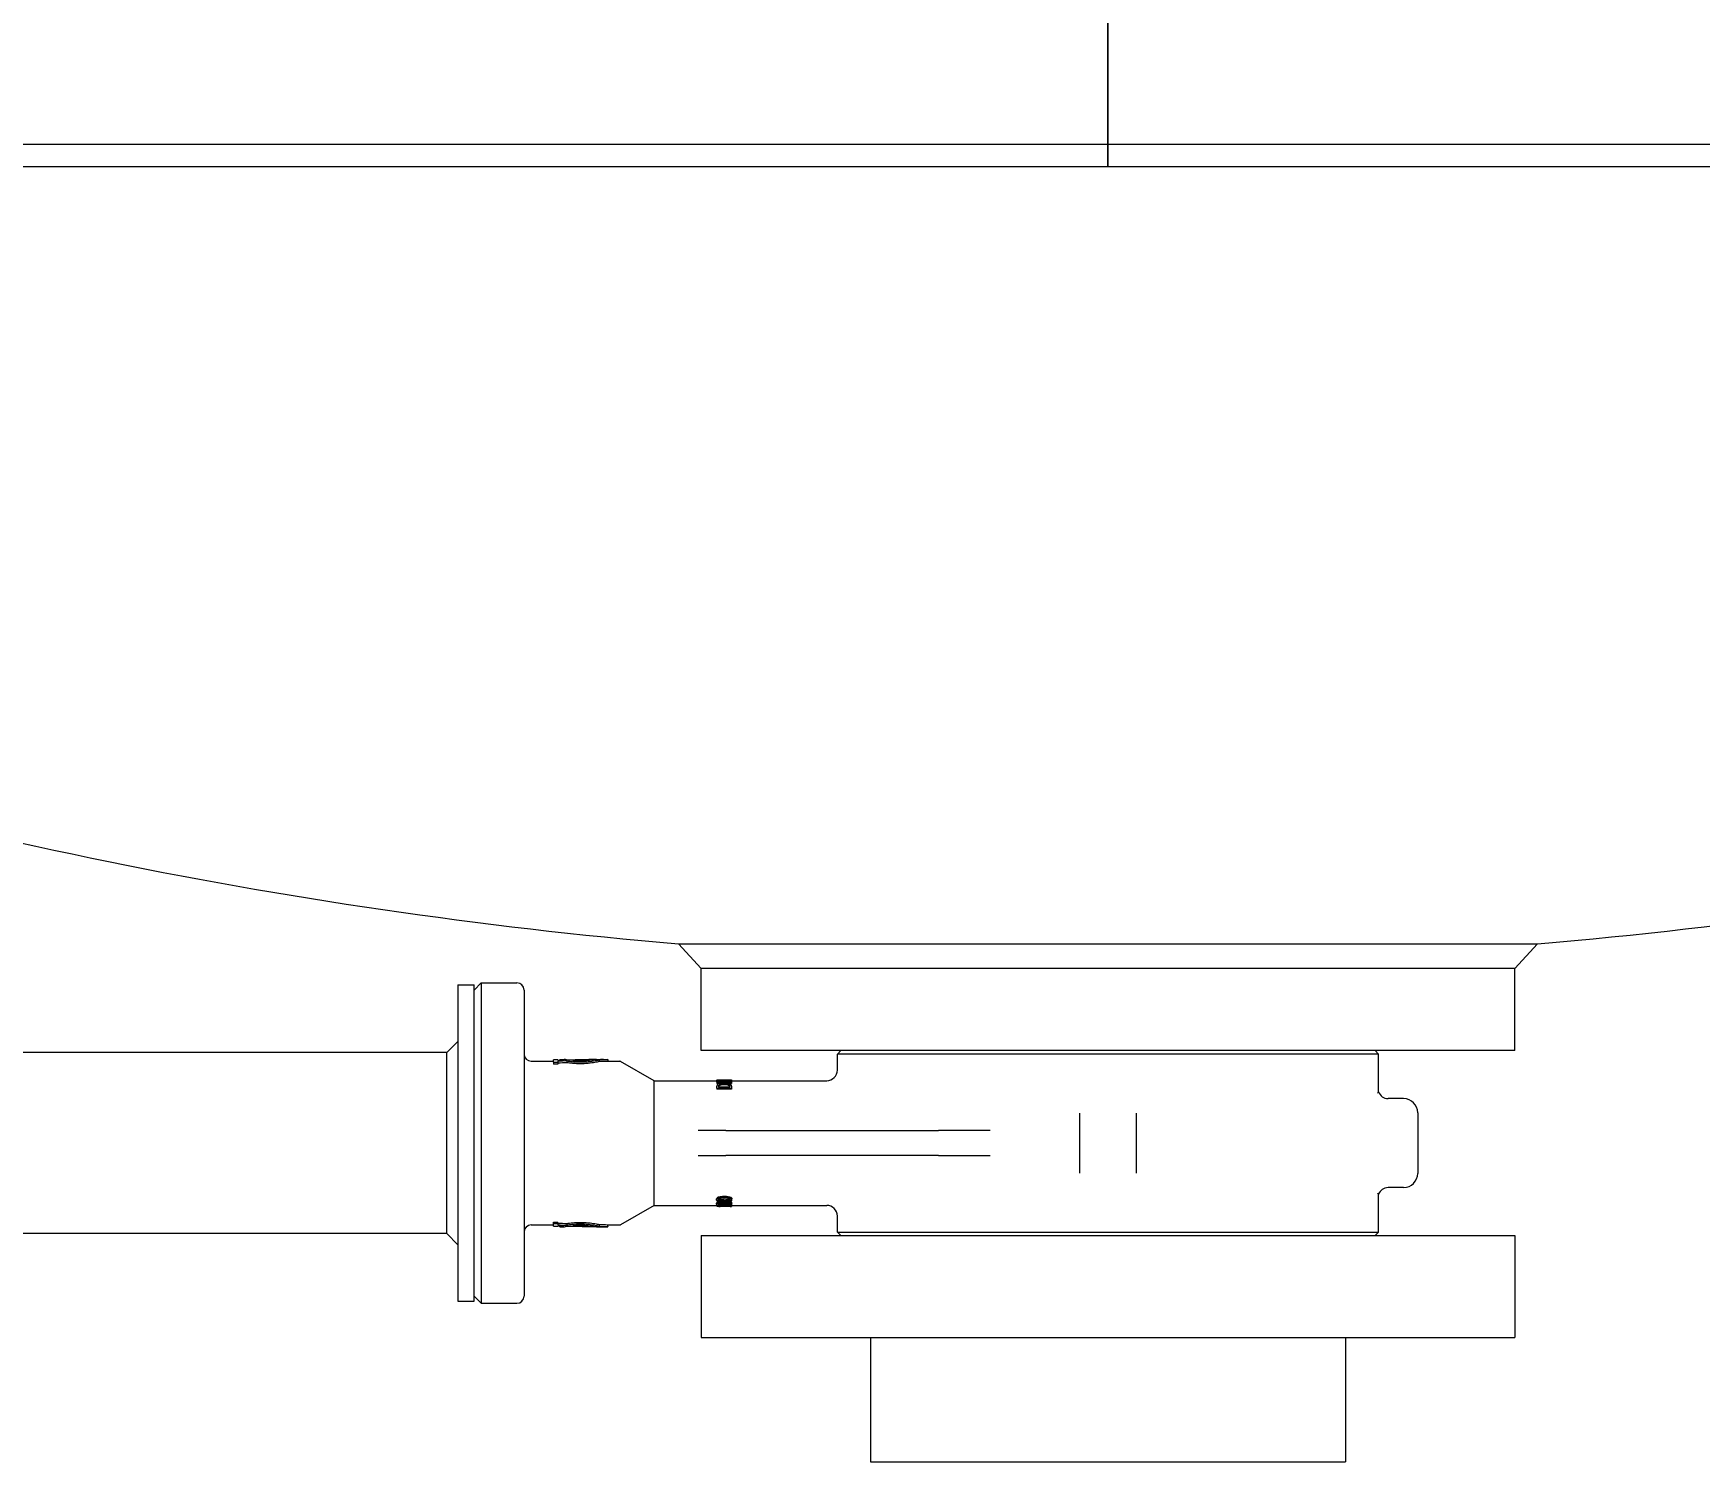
# Model space of a CAD drawing. Header units: inches. Extents: x 20 to 536, y 8 to 344.
# Drawn here: x 413.05 to 431.47, y 59.17 to 74.97 of the extents above; entities that cross this region are included whole.
import ezdxf

# ---------------------------------------------------------------- set-up
doc = ezdxf.new("R2010")
doc.units = ezdxf.units.IN
doc.header["$LTSCALE"] = 16
doc.header["$MEASUREMENT"] = 0
doc.layers.add('Dimension (ANSI)', color=7, linetype='Continuous', lineweight=25)
doc.layers.add('Visible (ANSI)', color=7, linetype='Continuous', lineweight=50)
doc.styles.add('Standard D-E', font='arial.ttf')
doc.dimstyles.new('in [mm] D-E NeptuneBenson', dxfattribs={"dimscale": 16, "dimtxt": 0.15, "dimasz": 0.098425, "dimexe": 0.125, "dimexo": 0.063, "dimgap": 0.031496, "dimtad": 0, "dimtih": 1, "dimtoh": 1, "dimdec": 4, "dimrnd": 1e-08, "dimzin": 3, "dimdsep": 46, "dimlunit": 5, "dimtxsty": 'Standard D-E', "dimcen": 0.09, "dimdle": 0.393701, "dimclrd": 256, "dimclre": 256, "dimclrt": 256, "dimadec": 1, "dimazin": 1, "dimtfac": 1, "dimtofl": 0, "dimtmove": 0, "dimatfit": 3, "dimfxl": 1, "dimfrac": 1, "dimtolj": 1, "dimtzin": 4, "dimlwd": -1, "dimlwe": -1, "dimarcsym": 0})

# ---------------------------------------------------------------- blocks, each defined once
blk = doc.blocks.new('*D27')
at = {"layer": 'Defpoints', "color": 0, "transparency": 16777216}
for p in [(353.817, 160.21), (424.556, 160.21), (399.354, 62.718)]:
    blk.add_point(p, dxfattribs=at)
at = {"layer": 'Dimension (ANSI)', "transparency": 16777216}
for p, q in [((423.548, 160.21), (351.817, 160.21)), ((353.817, 158.636), (353.817, 117.193)), ((353.817, 64.293), (353.817, 99.866)), ((398.346, 62.718), (351.817, 62.718))]:
    blk.add_line(p, q, dxfattribs=at)
for points in [[(353.554, 158.636), (354.079, 158.636), (353.817, 160.21)], [(353.554, 64.293), (354.079, 64.293), (353.817, 62.718)]]:
    blk.add_solid(points, dxfattribs=at)
at = {"layer": 'Dimension (ANSI)', "transparency": 16777216, "char_height": 2.4, "attachment_point": 5, "style": 'Standard D-E'}
for s, insert in [('\\A1; \\fArial|b0|i0;97{\\H1x;\\S1#2;} in', (353.817, 111.464)), ('\\A1;[2461.5 mm]{\\P\\fArial|b0|i0;SHIPPING HEIGHT\\P\\fArial|b0|i0;REF.}', (353.817, 102.8))]:
    blk.add_mtext(s, dxfattribs=dict(at, insert=insert))

msp = doc.modelspace()

# ---------------------------------------------------------------- linework, layer by layer
at = {"layer": 'Visible (ANSI)', "linetype": 'Continuous', "lineweight": 18}
for p, q in [((424.931322, 141.993472), (424.931322, 73.743472)), ((424.931327, 73.743472), (424.931327, 141.993472)), ((424.931322, 74.743472), (424.931327, 74.743472)), ((407.542941, 73.743472), (424.931322, 73.743472)), ((424.931322, 73.493472), (424.931322, 73.743472)), ((424.931327, 73.743472), (442.319709, 73.743472)), ((424.931327, 73.743472), (424.931327, 73.493472)), ((424.931322, 73.493472), (407.332009, 73.493472)), ((442.53064, 73.493472), (424.931327, 73.493472)), ((420.1822, 64.897738), (424.931325, 64.897738)), ((420.431325, 64.626836), (420.1822, 64.897738)), ((424.931325, 64.897738), (429.680449, 64.897738)), ((429.431325, 64.626836), (429.680449, 64.897738)), ((420.431325, 63.718472), (420.431325, 64.626836)), ((429.431325, 64.626836), (420.431325, 64.626836)), ((429.431325, 63.718472), (429.431325, 64.626836)), ((417.744151, 64.44485), (417.744151, 60.94485)), ((417.744151, 64.44485), (417.923451, 64.44485)), ((417.923451, 64.38761), (418.002191, 64.46635)), ((417.923451, 60.94485), (417.923451, 64.44485)), ((418.002191, 64.46635), (418.002191, 60.92335)), ((418.002191, 64.46635), (418.395892, 64.46635)), ((418.474632, 64.38761), (418.474632, 61.002091)), ((417.619151, 63.69485), (417.744151, 63.81985)), ((417.619151, 63.69485), (407.545804, 63.69485)), ((417.619151, 63.380341), (417.619151, 63.69485)), ((418.553372, 63.600362), (418.80101, 63.600362)), ((418.848648, 63.614542), (418.80101, 63.614542)), ((418.80101, 63.589269), (418.80101, 63.614542)), ((418.80101, 63.589269), (418.848648, 63.589269)), ((418.80101, 63.589269), (418.80101, 63.568474)), ((418.848648, 63.568474), (418.80101, 63.568474)), ((418.848648, 63.614542), (418.848648, 63.608694)), ((418.848648, 63.599488), (418.848648, 63.589269)), ((418.848648, 63.589269), (418.848648, 63.568474)), ((418.870301, 63.620441), (418.917545, 63.620441)), ((418.870301, 63.620441), (418.870301, 63.609466)), ((418.950349, 63.5837), (418.950349, 63.604147)), ((419.2766, 63.620441), (419.323844, 63.620441)), ((419.30378, 63.615731), (419.30378, 63.595547)), ((419.323844, 63.620441), (419.323844, 63.61958)), ((419.353766, 63.619847), (419.353766, 63.620441)), ((419.353766, 63.620441), (419.401404, 63.620441)), ((419.401404, 63.620441), (419.401404, 63.617694)), ((419.401404, 63.617694), (419.401404, 63.597554)), ((419.401404, 63.600362), (419.532349, 63.600362)), ((419.912674, 63.383827), (419.542192, 63.597725)), ((429.431325, 63.718472), (420.431325, 63.718472)), ((421.978569, 63.718472), (421.939199, 63.679102)), ((427.923451, 63.679102), (421.939199, 63.679102)), ((421.939199, 63.501937), (421.939199, 63.679102)), ((427.884081, 63.718472), (427.923451, 63.679102)), ((427.923451, 63.263034), (427.923451, 63.679102)), ((419.912674, 62.005874), (419.912674, 63.383827)), ((419.912674, 63.383827), (420.60743, 63.383827)), ((420.606906, 63.392913), (420.606906, 63.383827)), ((420.768847, 63.390852), (420.60743, 63.390852)), ((420.60743, 63.388208), (420.60743, 63.390852)), ((420.60743, 63.388208), (420.735229, 63.388208)), ((420.60743, 63.388208), (420.60743, 63.376269)), ((420.629405, 63.395063), (420.644187, 63.395063)), ((420.629405, 63.395063), (420.629405, 63.390852)), ((420.644187, 63.395063), (420.644187, 63.390852)), ((420.644187, 63.39326), (420.752365, 63.39326)), ((420.752365, 63.395063), (420.768847, 63.395063)), ((420.752365, 63.395063), (420.752365, 63.390852)), ((420.768847, 63.395063), (420.768847, 63.390852)), ((420.768847, 63.390852), (420.768847, 63.387601)), ((420.768847, 63.387601), (420.768847, 63.375651)), ((420.768847, 63.383827), (421.821089, 63.383827)), ((417.619151, 61.69485), (417.619151, 63.380341)), ((420.613645, 63.376269), (420.60743, 63.376269)), ((420.60743, 63.367302), (420.60743, 63.375502)), ((420.60743, 63.367302), (420.768847, 63.367302)), ((420.60743, 63.367302), (420.60743, 63.354984)), ((420.637553, 63.354984), (420.60743, 63.354984)), ((420.60743, 63.303228), (420.60743, 63.322817)), ((420.60743, 63.303228), (420.768847, 63.303228)), ((420.60743, 63.303228), (420.60743, 63.289584)), ((420.768847, 63.289584), (420.60743, 63.289584)), ((420.626004, 63.323334), (420.626004, 63.315)), ((420.750272, 63.315), (420.626004, 63.315)), ((420.768847, 63.372852), (420.629667, 63.372852)), ((420.768847, 63.354984), (420.737826, 63.354984)), ((420.739546, 63.343433), (420.739546, 63.330653)), ((420.750272, 63.315), (420.750272, 63.323334)), ((420.768847, 63.372852), (420.768847, 63.367302)), ((420.768847, 63.367302), (420.768847, 63.354984)), ((420.768847, 63.323011), (420.768847, 63.303228)), ((420.768847, 63.303228), (420.768847, 63.289584)), ((424.616364, 63.026856), (424.616364, 62.362844)), ((425.246285, 62.362844), (425.246285, 63.026856)), ((428.198844, 63.186976), (428.028255, 63.186976)), ((428.356325, 63.029496), (428.356325, 62.360205)), ((420.706573, 62.832646), (420.399999, 62.832646)), ((420.706573, 62.832646), (421.855129, 62.832646)), ((421.855129, 62.832646), (423.057768, 62.832646)), ((423.274227, 62.832646), (423.057768, 62.832646)), ((423.628895, 62.832646), (423.274227, 62.832646)), ((420.399999, 62.557055), (420.706573, 62.557055)), ((421.855129, 62.557055), (420.706573, 62.557055)), ((423.057768, 62.557055), (421.855129, 62.557055)), ((423.057768, 62.557055), (423.274227, 62.557055)), ((423.274227, 62.557055), (423.628895, 62.557055)), ((427.923451, 61.710598), (427.923451, 62.126667)), ((428.198844, 62.202724), (428.028255, 62.202724)), ((419.912674, 62.005874), (419.542192, 61.791976)), ((419.912674, 62.005874), (420.606906, 62.005874)), ((420.604159, 62.064825), (420.604159, 62.077989)), ((420.604159, 62.019127), (420.604159, 62.031384)), ((420.606906, 62.010359), (420.619416, 62.010359)), ((420.606906, 61.998471), (420.606906, 62.010359)), ((420.752365, 61.998471), (420.606906, 61.998471)), ((420.606906, 61.996788), (420.606906, 61.998471)), ((420.629405, 61.994638), (420.644187, 61.994638)), ((420.644187, 61.996441), (420.644187, 61.994638)), ((420.644187, 61.996441), (420.752365, 61.996441)), ((420.752365, 62.0023), (420.752365, 62.009674)), ((420.768847, 62.0023), (420.752365, 62.0023)), ((420.752365, 61.998471), (420.752365, 62.0023)), ((420.752365, 61.994638), (420.752365, 61.996441)), ((420.752365, 61.994638), (420.768847, 61.994638)), ((420.768847, 62.0023), (420.768847, 62.014119)), ((420.768847, 62.005874), (421.821089, 62.005874)), ((420.768847, 62.0023), (420.768847, 61.994638)), ((420.772248, 62.064825), (420.772248, 62.077989)), ((420.772248, 62.019127), (420.772248, 62.031384)), ((418.553372, 61.789339), (418.80101, 61.789339)), ((418.80101, 61.800432), (418.80101, 61.821227)), ((418.80101, 61.821227), (418.848648, 61.821227)), ((418.848648, 61.800432), (418.80101, 61.800432)), ((418.80101, 61.775159), (418.80101, 61.800432)), ((418.80101, 61.775159), (418.848648, 61.775159)), ((418.848648, 61.800432), (418.848648, 61.821227)), ((418.848648, 61.800432), (418.848648, 61.790213)), ((418.848648, 61.781007), (418.848648, 61.775159)), ((418.870301, 61.76926), (418.870301, 61.780235)), ((418.870301, 61.76926), (418.917545, 61.76926)), ((418.950349, 61.785554), (418.950349, 61.806001)), ((419.2766, 61.76926), (419.323844, 61.76926)), ((419.30378, 61.794154), (419.30378, 61.77397)), ((419.323844, 61.76926), (419.323844, 61.770121)), ((419.353766, 61.76926), (419.353766, 61.769854)), ((419.353766, 61.76926), (419.401404, 61.76926)), ((419.401404, 61.772007), (419.401404, 61.792147)), ((419.401404, 61.789339), (419.532349, 61.789339)), ((419.401404, 61.772007), (419.401404, 61.76926)), ((421.939199, 61.710598), (421.939199, 61.887764)), ((417.619151, 61.69485), (407.19225, 61.69485)), ((417.619151, 61.69485), (417.744151, 61.56985)), ((420.431325, 61.671228), (429.431325, 61.671228)), ((420.431325, 61.671228), (420.431325, 60.546228)), ((421.939199, 61.710598), (427.923451, 61.710598)), ((421.978569, 61.671228), (421.939199, 61.710598)), ((427.884081, 61.671228), (427.923451, 61.710598)), ((429.431325, 61.671228), (429.431325, 60.546228)), ((417.923451, 61.002091), (418.002191, 60.92335)), ((417.744151, 60.94485), (417.923451, 60.94485)), ((418.002191, 60.92335), (418.395892, 60.92335)), ((420.431325, 60.546228), (429.431325, 60.546228)), ((422.306325, 60.546228), (422.306325, 59.171228)), ((427.556325, 60.546228), (427.556325, 59.171228)), ((422.306325, 59.171228), (427.556325, 59.171228))]:
    msp.add_line(p, q, dxfattribs=at)
for centre, radius, start, end in [((424.931325, 120.003472), 55.31, 251.4462535, 265.0743037), ((424.931325, 120.003472), 55.31, 274.9256963, 288.5537465), ((418.395892, 64.38761), 0.07874, 0, 90), ((418.553372, 63.679102), 0.07874, 180, 270), ((419.532349, 63.580677), 0.019685, 60, 90), ((421.821089, 63.501937), 0.11811, 270, 0), ((428.028255, 63.297213), 0.110236, 198.0621031, 270), ((428.198844, 63.029496), 0.15748, 0, 90), ((428.198844, 62.360205), 0.15748, 270, 0), ((428.028255, 62.092488), 0.110236, 90, 161.9378969), ((421.821089, 61.887764), 0.11811, 0, 90), ((418.553372, 61.710598), 0.07874, 90, 180), ((419.532349, 61.809024), 0.019685, 270, 300), ((418.395892, 61.002091), 0.07874, 270, 0)]:
    msp.add_arc(centre, radius, start, end, dxfattribs=at)
for centre, major_axis, ratio, start_param, end_param in [((419.500921, 62.69485), (4.107169, 0), 0.225359733, 1.714428005, 1.730285096), ((419.717608, 62.69485), (4.107169, 0), 0.225359733, 1.758709983, 1.78397911), ((419.717608, 62.69485), (4.018073, 0), 0.225359733, 1.762928217, 1.788781658), ((419.500921, 62.69485), (4.107169, 0), 0.225359733, 1.627339961, 1.701807931), ((419.717608, 62.69485), (4.107169, 0), 0.225359733, 1.687123352, 1.743150767), ((419.717608, 62.69485), (4.107169, 0), 0.225359733, 1.647861101, 1.671725131), ((419.717608, 62.69485), (4.018073, 0), 0.225359733, 1.649573433, 1.673971005), ((419.500921, 62.69485), (4.107169, 0), 0.225359733, 1.606632991, 1.61482287), ((420.935292, 62.69485), (1.377604, 0), 0.508700102, 1.716536886, 1.811096977), ((420.975074, 62.69485), (1.365637, 0), 0.513157895, 1.722387859, 1.826501132), ((420.975074, 62.69485), (1.342621, 0), 0.513157895, 1.725007189, 1.749523703), ((419.717608, 62.69485), (4.018073, 0), 0.225359733, 4.494403649, 4.52025709), ((419.717608, 62.69485), (-4.107169, 0), 0.225359733, 1.357613543, 1.38288267), ((419.500921, 62.69485), (-4.107169, 0), 0.225359733, 1.411307558, 1.427164649), ((419.500921, 62.69485), (-4.107169, 0), 0.225359733, 1.439784722, 1.514252692), ((419.717608, 62.69485), (-4.107169, 0), 0.225359733, 1.398441887, 1.454469301), ((419.717608, 62.69485), (4.018073, 0), 0.225359733, 4.609214302, 4.633611874), ((419.717608, 62.69485), (-4.107169, 0), 0.225359733, 1.469867522, 1.493731553), ((419.500921, 62.69485), (-4.107169, 0), 0.225359733, 1.526769784, 1.534959662)]:
    msp.add_ellipse(centre, major_axis=major_axis, ratio=ratio, start_param=start_param, end_param=end_param, dxfattribs=at)
for points, knots in [([(418.870301, 63.620441), (418.870301, 63.620441), (418.87604, 63.618983), (418.894353, 63.61482), (418.902986, 63.612927), (418.913028, 63.61091)], [0.8717207208, 0.8717207208, 0.8717207208, 0.8717207208, 1.089636881, 1.089636881, 1.2160548307, 1.2160548307, 1.2160548307, 1.2160548307]), ([(418.964373, 63.612509), (418.950873, 63.614461), (418.93929, 63.616436), (418.922074, 63.619529), (418.917545, 63.620441), (418.917545, 63.620441)], [1.7435092888, 1.7435092888, 1.7435092888, 1.7435092888, 1.8946384268, 1.8946384268, 2.0668736377, 2.0668736377, 2.0668736377, 2.0668736377]), ([(418.950349, 63.604147), (418.967778, 63.601335), (418.988209, 63.598547), (419.038047, 63.593741), (419.068471, 63.592231), (419.125674, 63.592231), (419.156099, 63.593741), (419.211934, 63.599125), (419.237355, 63.602915), (419.275968, 63.609707), (419.292299, 63.613153), (419.30378, 63.615731)], [1.35436976, 1.35436976, 1.35436976, 1.35436976, 1.525497241, 1.525497241, 1.743441442, 1.743441442, 1.961385642, 1.961385642, 2.179329842, 2.179329842, 2.380699684, 2.380699684, 2.380699684, 2.380699684]), ([(419.30378, 63.595547), (419.292298, 63.592912), (419.275967, 63.589388), (419.237358, 63.582441), (419.21194, 63.578564), (419.156107, 63.573053), (419.12568, 63.571507), (419.068465, 63.571507), (419.038039, 63.573053), (418.988203, 63.577972), (418.967776, 63.580824), (418.950349, 63.5837)], [1.106387994, 1.106387994, 1.106387994, 1.106387994, 1.307816496, 1.307816496, 1.525806378, 1.525806378, 1.743796259, 1.743796259, 1.961786141, 1.961786141, 2.132943266, 2.132943266, 2.132943266, 2.132943266]), ([(419.24091, 63.614185), (419.235665, 63.613365), (419.229977, 63.612519), (419.20811, 63.609492), (419.187962, 63.607135), (419.143747, 63.603795), (419.119677, 63.602863), (419.074469, 63.602863), (419.050398, 63.603795), (419.023156, 63.605853), (419.01812, 63.606276), (419.013219, 63.606727)], [0.9689086862, 0.9689086862, 0.9689086862, 0.9689086862, 1.0334283008, 1.0334283008, 1.2056720296, 1.2056720296, 1.3779157584, 1.3779157584, 1.5501594872, 1.5501594872, 1.5901710532, 1.5901710532, 1.5901710532, 1.5901710532]), ([(420.606906, 63.392913), (420.609004, 63.392928), (420.611125, 63.392956), (420.614929, 63.393041), (420.616664, 63.393095), (420.620104, 63.393248), (420.621734, 63.39335), (420.623895, 63.393545), (420.625367, 63.393699), (420.628486, 63.394299), (420.629183, 63.394659), (420.629391, 63.394973), (420.629405, 63.395019), (420.629405, 63.395063)], [-0.2436376975, -0.2436376975, -0.2436376975, -0.2436376975, -0.1880416797, -0.1880416797, -0.1398143028, -0.1398143028, -0.0852719588, -0.0852719588, -0.0529727675, -0.0529727675, -0.008226546, -0.008226546, 0, 0, 0, 0]), ([(420.620249, 63.348279), (420.616229, 63.345908), (420.613436, 63.343147), (420.610132, 63.338299), (420.607731, 63.334339), (420.607438, 63.324134), (420.60743, 63.323477), (420.60743, 63.322817)], [-0.4240729765, -0.4240729765, -0.4240729765, -0.4240729765, -0.1774950299, -0.1774950299, -0.011337247, -0.011337247, 0, 0, 0, 0]), ([(420.688269, 63.360029), (420.679779, 63.360029), (420.671239, 63.359755), (420.657639, 63.3586), (420.650182, 63.357782), (420.634236, 63.354371), (420.627604, 63.352167), (420.621551, 63.349017), (420.620888, 63.348652), (420.620249, 63.348279)], [-0.2640932322, -0.2640932322, -0.2640932322, -0.2640932322, -0.1539077704, -0.1539077704, -0.0814874155, -0.0814874155, -0.0092530893, -0.0092530893, 0, 0, 0, 0]), ([(420.626004, 63.323334), (420.626004, 63.329808), (420.627436, 63.333102), (420.6298, 63.337596), (420.63224, 63.340221), (420.635684, 63.342626)], [-0.08589357422, -0.08589357422, -0.08589357422, -0.08589357422, -0.05474541305, -0.05474541305, 0, 0, 0, 0]), ([(420.635684, 63.32983), (420.632872, 63.327826), (420.630722, 63.325667), (420.628173, 63.321755), (420.626883, 63.319304), (420.626307, 63.315013)], [0, 0, 0, 0, 0.0448067037, 0.0448067037, 0.07530494511, 0.07530494511, 0.07530494511, 0.07530494511]), ([(420.635684, 63.342626), (420.638446, 63.344486), (420.641882, 63.346095), (420.650311, 63.348778), (420.655078, 63.349783), (420.668996, 63.35176), (420.67859, 63.35219), (420.688007, 63.35219)], [-0.1567740363, -0.1567740363, -0.1567740363, -0.1567740363, -0.1142150484, -0.1142150484, -0.0717595913, -0.0717595913, 0, 0, 0, 0]), ([(420.688007, 63.339584), (420.67851, 63.339584), (420.668835, 63.339137), (420.654609, 63.337051), (420.649651, 63.335953), (420.641447, 63.33316), (420.638268, 63.331605), (420.635684, 63.32983)], [0, 0, 0, 0, 0.0723727823, 0.0723727823, 0.1169794111, 0.1169794111, 0.1568700898, 0.1568700898, 0.1568700898, 0.1568700898]), ([(420.688007, 63.35219), (420.695084, 63.35219), (420.702371, 63.351972), (420.714079, 63.350932), (420.720348, 63.35017), (420.731819, 63.347235), (420.736114, 63.345515), (420.739546, 63.343433)], [-0.1891353027, -0.1891353027, -0.1891353027, -0.1891353027, -0.1072079274, -0.1072079274, -0.0493912269, -0.0493912269, 0, 0, 0, 0]), ([(420.739546, 63.330653), (420.736546, 63.332509), (420.732871, 63.334093), (420.721979, 63.337266), (420.715367, 63.338135), (420.703376, 63.339331), (420.695564, 63.339584), (420.688007, 63.339584)], [0, 0, 0, 0, 0.0432601854, 0.0432601854, 0.1058268324, 0.1058268324, 0.2026344212, 0.2026344212, 0.2026344212, 0.2026344212]), ([(420.755897, 63.348177), (420.752239, 63.350325), (420.747781, 63.352155), (420.735958, 63.355661), (420.729247, 63.356871), (420.7143, 63.35913), (420.703558, 63.359857), (420.691047, 63.36002), (420.689658, 63.360029), (420.688269, 63.360029)], [-0.1688548967, -0.1688548967, -0.1688548967, -0.1688548967, -0.1361871783, -0.1361871783, -0.0954218836, -0.0954218836, -0.0105829036, -0.0105829036, 0, 0, 0, 0]), ([(420.739546, 63.343433), (420.745327, 63.34006), (420.747207, 63.336709), (420.749714, 63.331449), (420.750272, 63.327362), (420.750272, 63.323334)], [-0.1004912969, -0.1004912969, -0.1004912969, -0.1004912969, -0.0693887919, -0.0693887919, 0, 0, 0, 0]), ([(420.749974, 63.315), (420.749847, 63.315967), (420.749675, 63.316921), (420.74852, 63.321776), (420.747027, 63.323928), (420.744801, 63.326916), (420.74254, 63.328871), (420.739546, 63.330653)], [0.0277201043, 0.0277201043, 0.0277201043, 0.0277201043, 0.0445057365, 0.0445057365, 0.1148525389, 0.1148525389, 0.2911857837, 0.2911857837, 0.2911857837, 0.2911857837]), ([(420.768847, 63.323011), (420.768847, 63.328789), (420.768161, 63.333314), (420.765744, 63.339233), (420.763722, 63.34299), (420.75684, 63.347583), (420.756374, 63.347882), (420.755897, 63.348177)], [-0.2661492754, -0.2661492754, -0.2661492754, -0.2661492754, -0.1092854483, -0.1092854483, -0.0072046521, -0.0072046521, 0, 0, 0, 0]), ([(427.914697, 63.248573), (427.914734, 63.248633), (427.91477, 63.248693), (427.919111, 63.255916), (427.921874, 63.260421), (427.923281, 63.262751), (427.923451, 63.263034), (427.923451, 63.263034)], [-0.0036539149, -0.0036539149, -0.0036539149, -0.0036539149, 0, 0, 0.4352754651, 0.4352754651, 0.5746087985, 0.5746087985, 0.5746087985, 0.5746087985]), ([(420.604159, 62.077989), (420.604159, 62.08154), (420.605292, 62.085233), (420.610517, 62.091435), (420.613742, 62.09389), (420.621065, 62.097593), (420.626124, 62.099729), (420.64239, 62.10353), (420.651221, 62.104694), (420.669142, 62.106155), (420.678783, 62.106437), (420.688138, 62.106437)], [0, 0, 0, 0, 0.0607391981, 0.0607391981, 0.1071058281, 0.1071058281, 0.1405796055, 0.1405796055, 0.1728457831, 0.1728457831, 0.2072431655, 0.2072431655, 0.2072431655, 0.2072431655]), ([(420.688138, 62.106437), (420.702103, 62.106437), (420.717371, 62.105833), (420.742587, 62.102136), (420.749467, 62.099922), (420.758382, 62.096416), (420.762257, 62.094226), (420.767745, 62.089594), (420.769493, 62.087346), (420.771769, 62.082689), (420.772248, 62.080307), (420.772248, 62.077989)], [0, 0, 0, 0, 0.1064092003, 0.1064092003, 0.1992614514, 0.1992614514, 0.3029771304, 0.3029771304, 0.3907040337, 0.3907040337, 0.480877809, 0.480877809, 0.480877809, 0.480877809]), ([(427.923451, 62.126667), (427.923451, 62.126667), (427.923276, 62.126958), (427.921848, 62.129323), (427.919091, 62.133818), (427.91477, 62.141007), (427.914734, 62.141068), (427.914697, 62.141128)], [0.5746087984, 0.5746087984, 0.5746087984, 0.5746087984, 0.7160068052, 0.7160068052, 1.1491964541, 1.1491964541, 1.152850027, 1.152850027, 1.152850027, 1.152850027]), ([(420.688138, 62.092651), (420.670346, 62.092651), (420.652138, 62.09164), (420.632008, 62.08753), (420.625955, 62.085981), (420.615897, 62.081666), (420.612267, 62.07937), (420.606401, 62.073678), (420.604818, 62.070373), (420.604214, 62.066351), (420.604159, 62.065585), (420.604159, 62.064825)], [-0.3293772198, -0.3293772198, -0.3293772198, -0.3293772198, -0.1710490699, -0.1710490699, -0.1155488139, -0.1155488139, -0.0691011635, -0.0691011635, -0.0132218312, -0.0132218312, 0, 0, 0, 0]), ([(420.604159, 62.064825), (420.604159, 62.062746), (420.604555, 62.060698), (420.606395, 62.057), (420.607721, 62.055341), (420.612179, 62.051734), (420.615631, 62.049999), (420.624442, 62.04706), (420.630422, 62.04569), (420.651111, 62.043025), (420.665673, 62.042389), (420.682967, 62.042197), (420.685621, 62.042183), (420.688269, 62.042183)], [-0.4011989667, -0.4011989667, -0.4011989667, -0.4011989667, -0.339239024, -0.339239024, -0.2837161923, -0.2837161923, -0.2090197847, -0.2090197847, -0.1318457489, -0.1318457489, -0.0201762994, -0.0201762994, 0, 0, 0, 0]), ([(420.604159, 62.031384), (420.604159, 62.033255), (420.605153, 62.035229), (420.609759, 62.038692), (420.612712, 62.040118), (420.61968, 62.042385), (420.624336, 62.043614), (420.632652, 62.044909), (420.633654, 62.045056), (420.634669, 62.045196)], [0, 0, 0, 0, 0.0528651268, 0.0528651268, 0.0953049376, 0.0953049376, 0.128967502, 0.128967502, 0.1335034558, 0.1335034558, 0.1335034558, 0.1335034558]), ([(420.688138, 62.035457), (420.669576, 62.035457), (420.650513, 62.034783), (420.62711, 62.031683), (420.622146, 62.030514), (420.615066, 62.028581), (420.611717, 62.027266), (420.606341, 62.024079), (420.604853, 62.022277), (420.604221, 62.020051), (420.604159, 62.019586), (420.604159, 62.019127)], [-0.1889698191, -0.1889698191, -0.1889698191, -0.1889698191, -0.1339112974, -0.1339112974, -0.1045267042, -0.1045267042, -0.062503335, -0.062503335, -0.0131912318, -0.0131912318, 0, 0, 0, 0]), ([(420.604159, 62.019127), (420.604159, 62.017999), (420.604525, 62.016904), (420.606205, 62.014937), (420.607422, 62.014062), (420.611577, 62.012126), (420.614876, 62.0112), (420.623816, 62.009541), (420.629851, 62.008852), (420.649911, 62.007452), (420.66493, 62.00712), (420.682689, 62.007016), (420.685483, 62.007008), (420.688269, 62.007008)], [-0.3523898205, -0.3523898205, -0.3523898205, -0.3523898205, -0.306030752, -0.306030752, -0.2639705788, -0.2639705788, -0.204698491, -0.204698491, -0.1353866948, -0.1353866948, -0.0212323229, -0.0212323229, 0, 0, 0, 0]), ([(420.606906, 61.996788), (420.609004, 61.996773), (420.611125, 61.996745), (420.614929, 61.99666), (420.616664, 61.996605), (420.620104, 61.996453), (420.621734, 61.996351), (420.623895, 61.996156), (420.625367, 61.996002), (420.628486, 61.995401), (420.629183, 61.995042), (420.629391, 61.994728), (420.629405, 61.994682), (420.629405, 61.994638)], [-0.2436376975, -0.2436376975, -0.2436376975, -0.2436376975, -0.1880416797, -0.1880416797, -0.1398143028, -0.1398143028, -0.0852719588, -0.0852719588, -0.0529727675, -0.0529727675, -0.008226546, -0.008226546, 0, 0, 0, 0]), ([(420.62208, 62.064825), (420.62208, 62.0666), (420.6226, 62.068447), (420.62474, 62.070992), (420.626118, 62.07235), (420.631806, 62.075119), (420.635173, 62.076143), (420.638824, 62.076918)], [-0.1300880013, -0.1300880013, -0.1300880013, -0.1300880013, -0.0628694698, -0.0628694698, -0.0305037966, -0.0305037966, 0, 0, 0, 0]), ([(420.639085, 62.05366), (420.635378, 62.054314), (420.631913, 62.055189), (420.626316, 62.05757), (420.624895, 62.05876), (420.62261, 62.06124), (420.62208, 62.063033), (420.62208, 62.064825)], [-0.06496435333, -0.06496435333, -0.06496435333, -0.06496435333, -0.04796062159, -0.04796062159, -0.03118673124, -0.03118673124, 0, 0, 0, 0]), ([(420.62208, 62.019127), (420.62208, 62.020151), (420.622623, 62.021222), (420.624809, 62.022678), (420.626159, 62.023431), (420.631775, 62.025031), (420.635194, 62.025635), (420.638824, 62.026086)], [-0.1255475272, -0.1255475272, -0.1255475272, -0.1255475272, -0.0599544359, -0.0599544359, -0.0299575184, -0.0299575184, 0, 0, 0, 0]), ([(420.639085, 62.012968), (420.637051, 62.013161), (420.63507, 62.013392), (420.631547, 62.013927), (420.629986, 62.014221), (420.626083, 62.015183), (420.624741, 62.015811), (420.622581, 62.017179), (420.62208, 62.018144), (420.62208, 62.019127)], [-0.06403997171, -0.06403997171, -0.06403997171, -0.06403997171, -0.05394425071, -0.05394425071, -0.04478939526, -0.04478939526, -0.02827011575, -0.02827011575, 0, 0, 0, 0]), ([(420.625388, 62.071492), (420.626221, 62.070846), (420.627362, 62.070139), (420.631797, 62.068182), (420.635313, 62.06727), (420.639085, 62.066591)], [0.03796683191, 0.03796683191, 0.03796683191, 0.03796683191, 0.04800752593, 0.04800752593, 0.06588580066, 0.06588580066, 0.06588580066, 0.06588580066]), ([(420.638824, 62.076918), (420.642268, 62.077649), (420.64597, 62.078192), (420.653487, 62.079018), (420.658689, 62.079439), (420.67008, 62.079868), (420.673491, 62.079955), (420.678701, 62.080044), (420.680537, 62.080066), (420.683321, 62.080088), (420.684273, 62.080094), (420.685713, 62.080099), (420.6862, 62.080101), (420.687171, 62.080103), (420.687654, 62.080103), (420.688138, 62.080103)], [-0.1744136917, -0.1744136917, -0.1744136917, -0.1744136917, -0.1156707288, -0.1156707288, -0.0543773328, -0.0543773328, -0.028614968, -0.028614968, -0.0146539504, -0.0146539504, -0.0073982154, -0.0073982154, -0.0036865782, -0.0036865782, 0, 0, 0, 0]), ([(420.638824, 62.026086), (420.646518, 62.027042), (420.655051, 62.027391), (420.668617, 62.027857), (420.67878, 62.027958), (420.688138, 62.027958)], [-0.1037791141, -0.1037791141, -0.1037791141, -0.1037791141, -0.0713100746, -0.0713100746, 0, 0, 0, 0]), ([(420.639085, 62.066591), (420.64476, 62.065577), (420.651319, 62.065028), (420.661706, 62.064504), (420.67183, 62.064089), (420.688269, 62.064089)], [0, 0, 0, 0, 0.04715986411, 0.04715986411, 0.07998853602, 0.07998853602, 0.07998853602, 0.07998853602]), ([(420.688269, 62.051209), (420.673263, 62.051209), (420.663327, 62.051542), (420.651519, 62.052113), (420.644845, 62.052652), (420.639085, 62.05366)], [-0.09091236655, -0.09091236655, -0.09091236655, -0.09091236655, -0.04783937595, -0.04783937595, 0, 0, 0, 0]), ([(420.639085, 62.025112), (420.645207, 62.024526), (420.652365, 62.024232), (420.662597, 62.023989), (420.672189, 62.023779), (420.688269, 62.023779)], [0, 0, 0, 0, 0.05038293379, 0.05038293379, 0.07866547071, 0.07866547071, 0.07866547071, 0.07866547071]), ([(420.688269, 62.011659), (420.672146, 62.011659), (420.662501, 62.011865), (420.652259, 62.012108), (420.645162, 62.012396), (420.639085, 62.012968)], [-0.07875293078, -0.07875293078, -0.07875293078, -0.07875293078, -0.05001055618, -0.05001055618, 0, 0, 0, 0]), ([(420.772248, 62.064825), (420.772248, 62.066849), (420.771867, 62.068924), (420.770142, 62.072873), (420.76889, 62.074738), (420.764543, 62.079147), (420.761002, 62.081485), (420.75199, 62.085507), (420.745946, 62.087459), (420.730422, 62.090357), (420.72292, 62.091204), (420.711251, 62.092061), (420.706884, 62.09228), (420.700197, 62.092501), (420.697847, 62.092557), (420.694278, 62.092613), (420.693056, 62.092628), (420.690602, 62.092646), (420.68937, 62.092651), (420.688138, 62.092651)], [-0.3663202332, -0.3663202332, -0.3663202332, -0.3663202332, -0.3136170865, -0.3136170865, -0.265544382, -0.265544382, -0.1958638296, -0.1958638296, -0.1264206642, -0.1264206642, -0.0697554254, -0.0697554254, -0.0365918515, -0.0365918515, -0.0186988816, -0.0186988816, -0.0093863378, -0.0093863378, 0, 0, 0, 0]), ([(420.688138, 62.080103), (420.703971, 62.080103), (420.713478, 62.079625), (420.724845, 62.078891), (420.731572, 62.078199), (420.737322, 62.076988)], [-0.08764627164, -0.08764627164, -0.08764627164, -0.08764627164, -0.04798165091, -0.04798165091, 0, 0, 0, 0]), ([(420.772248, 62.019127), (420.772248, 62.020252), (420.771878, 62.021419), (420.770201, 62.023666), (420.768984, 62.024735), (420.764783, 62.027274), (420.761393, 62.028623), (420.752408, 62.031095), (420.746308, 62.032257), (420.725732, 62.034645), (420.710855, 62.035264), (420.693463, 62.035444), (420.690797, 62.035457), (420.688138, 62.035457)], [-0.3634248503, -0.3634248503, -0.3634248503, -0.3634248503, -0.3145663532, -0.3145663532, -0.2698302391, -0.2698302391, -0.2050606542, -0.2050606542, -0.1325877303, -0.1325877303, -0.0202629214, -0.0202629214, 0, 0, 0, 0]), ([(420.688138, 62.027958), (420.703617, 62.027958), (420.712717, 62.027688), (420.723959, 62.027295), (420.7312, 62.026882), (420.737322, 62.026127)], [-0.08655479656, -0.08655479656, -0.08655479656, -0.08655479656, -0.05046019149, -0.05046019149, 0, 0, 0, 0]), ([(420.688269, 62.064089), (420.697245, 62.064089), (420.707631, 62.064185), (420.720233, 62.064695), (420.728438, 62.065071), (420.73693, 62.066532)], [0, 0, 0, 0, 0.06839832145, 0.06839832145, 0.09596155013, 0.09596155013, 0.09596155013, 0.09596155013]), ([(420.688269, 62.042183), (420.71253, 62.042183), (420.729221, 62.043345), (420.749062, 62.046393), (420.753926, 62.04776), (420.761224, 62.050253), (420.764608, 62.052009), (420.770143, 62.056657), (420.771615, 62.05954), (420.772195, 62.063309), (420.772248, 62.064064), (420.772248, 62.064825)], [-0.1876009733, -0.1876009733, -0.1876009733, -0.1876009733, -0.1408467634, -0.1408467634, -0.1102869608, -0.1102869608, -0.0667390371, -0.0667390371, -0.0132354958, -0.0132354958, 0, 0, 0, 0]), ([(420.73693, 62.053603), (420.72844, 62.052172), (420.720241, 62.051803), (420.70766, 62.051303), (420.697256, 62.051209), (420.688269, 62.051209)], [-0.09578850264, -0.09578850264, -0.09578850264, -0.09578850264, -0.06848031695, -0.06848031695, 0, 0, 0, 0]), ([(420.688269, 62.023779), (420.69725, 62.023779), (420.707647, 62.02383), (420.72024, 62.024101), (420.728435, 62.024297), (420.73693, 62.025081)], [0, 0, 0, 0, 0.06843131381, 0.06843131381, 0.09583080448, 0.09583080448, 0.09583080448, 0.09583080448]), ([(420.688269, 62.007008), (420.709988, 62.007008), (420.728321, 62.007466), (420.749915, 62.009235), (420.754676, 62.009958), (420.761676, 62.011268), (420.764906, 62.012182), (420.770134, 62.014618), (420.77157, 62.016131), (420.772187, 62.018213), (420.772248, 62.018667), (420.772248, 62.019127)], [-0.1862507739, -0.1862507739, -0.1862507739, -0.1862507739, -0.132345258, -0.132345258, -0.1023876801, -0.1023876801, -0.0616885221, -0.0616885221, -0.0132261353, -0.0132261353, 0, 0, 0, 0]), ([(420.73693, 62.012937), (420.728436, 62.012167), (420.720243, 62.011974), (420.707658, 62.011708), (420.697254, 62.011659), (420.688269, 62.011659)], [-0.09576773974, -0.09576773974, -0.09576773974, -0.09576773974, -0.06846173286, -0.06846173286, 0, 0, 0, 0]), ([(420.73693, 62.066532), (420.740642, 62.067158), (420.744072, 62.068015), (420.748885, 62.070013), (420.750178, 62.070821), (420.751025, 62.071471)], [0, 0, 0, 0, 0.03058784335, 0.03058784335, 0.05162793024, 0.05162793024, 0.05162793024, 0.05162793024]), ([(420.754327, 62.064825), (420.754327, 62.062932), (420.753751, 62.061026), (420.751443, 62.058714), (420.750008, 62.057464), (420.744035, 62.055046), (420.74062, 62.054213), (420.73693, 62.053603)], [-0.1530159493, -0.1530159493, -0.1530159493, -0.1530159493, -0.0638112926, -0.0638112926, -0.0303913037, -0.0303913037, 0, 0, 0, 0]), ([(420.754327, 62.019127), (420.754327, 62.018556), (420.754162, 62.017989), (420.753401, 62.016962), (420.752851, 62.016495), (420.751437, 62.015716), (420.750035, 62.015046), (420.744111, 62.013721), (420.740633, 62.013266), (420.73693, 62.012937)], [-0.147079807, -0.147079807, -0.147079807, -0.147079807, -0.1020414207, -0.1020414207, -0.0617976261, -0.0617976261, -0.0302386621, -0.0302386621, 0, 0, 0, 0]), ([(420.737322, 62.076988), (420.740958, 62.07624), (420.744331, 62.075243), (420.749933, 62.072575), (420.751406, 62.071239), (420.753762, 62.068531), (420.754327, 62.066649), (420.754327, 62.064825)], [-0.06566068585, -0.06566068585, -0.06566068585, -0.06566068585, -0.04890494987, -0.04890494987, -0.0317352905, -0.0317352905, 0, 0, 0, 0]), ([(420.737322, 62.026127), (420.739324, 62.025886), (420.741272, 62.025598), (420.744747, 62.024942), (420.746289, 62.024585), (420.750218, 62.023426), (420.751605, 62.022684), (420.753808, 62.021137), (420.754327, 62.020114), (420.754327, 62.019127)], [-0.06453116028, -0.06453116028, -0.06453116028, -0.06453116028, -0.05447320297, -0.05447320297, -0.0453115142, -0.0453115142, -0.02836801517, -0.02836801517, 0, 0, 0, 0]), ([(420.741747, 62.045271), (420.748207, 62.044391), (420.752957, 62.043391), (420.760884, 62.041233), (420.764328, 62.039888), (420.768775, 62.037272), (420.770102, 62.036123), (420.771867, 62.033753), (420.772248, 62.032547), (420.772248, 62.031384)], [0.1453790968, 0.1453790968, 0.1453790968, 0.1453790968, 0.2117849991, 0.2117849991, 0.2889127826, 0.2889127826, 0.3457410659, 0.3457410659, 0.405337774, 0.405337774, 0.405337774, 0.405337774]), ([(418.913028, 61.778791), (418.902986, 61.776773), (418.894353, 61.77488), (418.87604, 61.770718), (418.870301, 61.76926), (418.870301, 61.76926)], [0.5273866109, 0.5273866109, 0.5273866109, 0.5273866109, 0.6538045606, 0.6538045606, 0.8717207208, 0.8717207208, 0.8717207208, 0.8717207208]), ([(418.917545, 61.76926), (418.917545, 61.76926), (418.922074, 61.770172), (418.93929, 61.773265), (418.950873, 61.77524), (418.964373, 61.777192)], [2.0668736377, 2.0668736377, 2.0668736377, 2.0668736377, 2.2391088485, 2.2391088485, 2.3902379865, 2.3902379865, 2.3902379865, 2.3902379865]), ([(418.950349, 61.806001), (418.967776, 61.808877), (418.988203, 61.811729), (419.038039, 61.816648), (419.068465, 61.818194), (419.097073, 61.818194), (419.12568, 61.818194), (419.156107, 61.816648), (419.21194, 61.811137), (419.237358, 61.80726), (419.275967, 61.800313), (419.292298, 61.796789), (419.30378, 61.794154)], [-0.389147007, -0.389147007, -0.389147007, -0.389147007, -0.217989881, -0.217989881, 0, 0, 0, 0.217989881, 0.217989881, 0.435979763, 0.435979763, 0.637408265, 0.637408265, 0.637408265, 0.637408265]), ([(419.30378, 61.77397), (419.292299, 61.776547), (419.275968, 61.779994), (419.237355, 61.786786), (419.211934, 61.790575), (419.156099, 61.79596), (419.125674, 61.797469), (419.097073, 61.797469), (419.068471, 61.797469), (419.038047, 61.79596), (418.988209, 61.791154), (418.967778, 61.788366), (418.950349, 61.785554)], [-0.637258242, -0.637258242, -0.637258242, -0.637258242, -0.4358884, -0.4358884, -0.2179442, -0.2179442, 0, 0, 0, 0.2179442, 0.2179442, 0.389071682, 0.389071682, 0.389071682, 0.389071682]), ([(419.013219, 61.782974), (419.01812, 61.783424), (419.023156, 61.783848), (419.050398, 61.785906), (419.074469, 61.786837), (419.097073, 61.786837), (419.119677, 61.786837), (419.143747, 61.785906), (419.187962, 61.782566), (419.20811, 61.780209), (419.229977, 61.777181), (419.235665, 61.776336), (419.24091, 61.775515)], [-0.2122552948, -0.2122552948, -0.2122552948, -0.2122552948, -0.1722437288, -0.1722437288, 0, 0, 0, 0.1722437288, 0.1722437288, 0.3444874576, 0.3444874576, 0.4090070723, 0.4090070723, 0.4090070723, 0.4090070723])]:
    msp.add_open_spline(points, degree=3, knots=knots, dxfattribs=at)
for points in [[(419.2766, 63.620441), (419.2766, 63.620441), (419.274072, 63.619939), (419.268811, 63.618962)], [(419.320155, 63.619544), (419.322654, 63.620147), (419.323844, 63.620441), (419.323844, 63.620441)], [(420.635128, 62.025558), (420.636408, 62.02539), (420.637735, 62.025242), (420.639085, 62.025112)], [(420.73693, 62.025081), (420.738446, 62.025218), (420.739925, 62.025376), (420.741341, 62.025561)], [(419.268811, 61.770739), (419.274072, 61.769761), (419.2766, 61.76926), (419.2766, 61.76926)], [(419.323844, 61.76926), (419.323844, 61.76926), (419.322654, 61.769554), (419.320155, 61.770157)]]:
    msp.add_open_spline(points, degree=3, dxfattribs=at)

# ---------------------------------------------------------------- dimensions: what is measured, and where the dimension line sits
at = {"layer": 'Dimension (ANSI)'}
dim = msp.add_linear_dim(base=(353.816572, 160.210476), p1=(399.354444, 62.718472), p2=(424.556325, 160.210476), angle=90, text=' \\fArial|b0|i0;<> in\\X[2461.5 mm]{\\P\\fArial|b0|i0;SHIPPING HEIGHT\\P\\fArial|b0|i0;REF.}', dimstyle='in [mm] D-E NeptuneBenson', override={"dimgap": 0.031496, "dimdec": 4, "dimpost": '', "dimtol": 0, "dimlim": 0, "dimtp": 0, "dimtm": 0, "dimtdec": 2, "dimatfit": 1}, dxfattribs=at)
dim.commit()
dim.dimension.update_dxf_attribs({"geometry": '*D27', "text_midpoint": (353.816572, 108.529804), "dimtype": 160})

doc.saveas('drawing.dxf')
